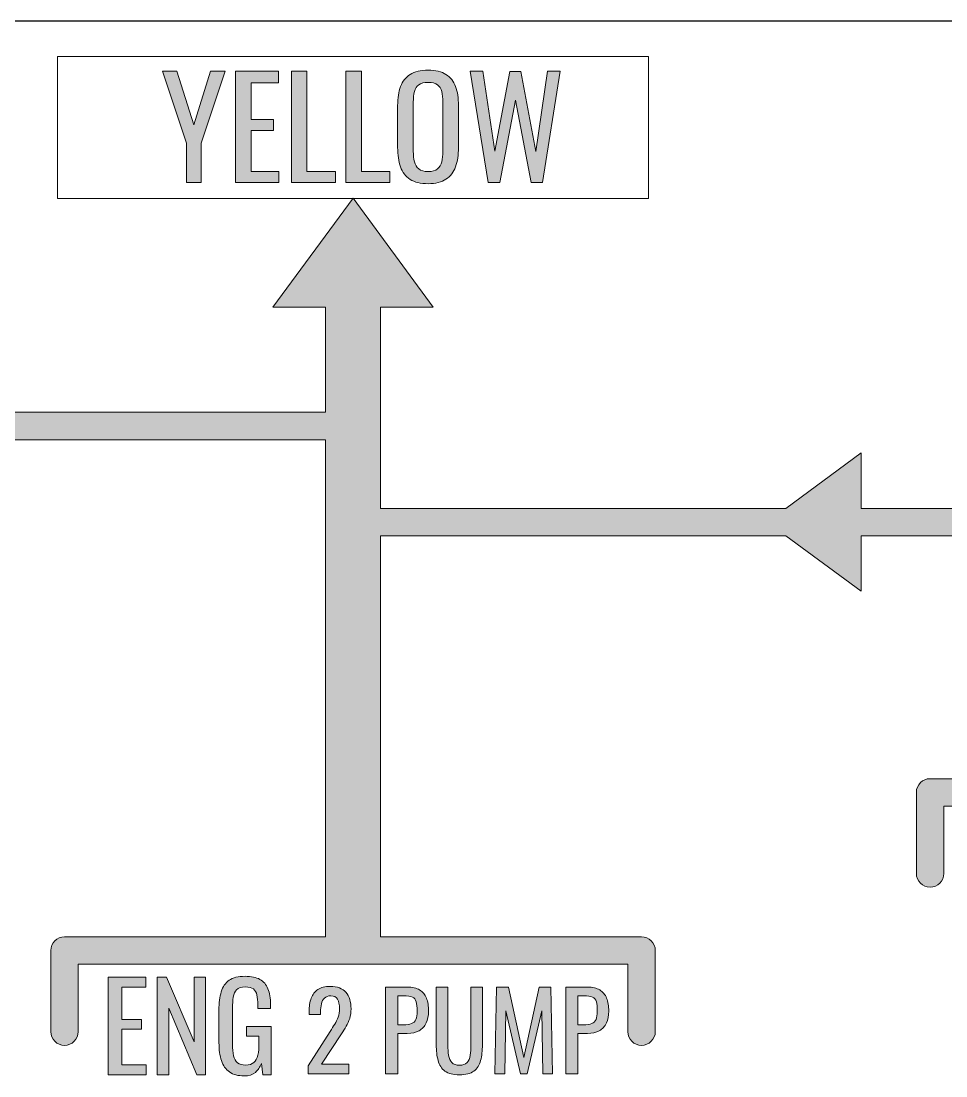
# Model space of a CAD drawing. Header units: inches. Extents: x 0 to 612, y 276 to 516.
# Drawn here: x 471.7 to 539, y 439.7 to 516.5 of the extents above; entities that cross this region are included whole.
import ezdxf

# ---------------------------------------------------------------- set-up
doc = ezdxf.new("R2010")
doc.units = ezdxf.units.IN
doc.header["$MEASUREMENT"] = 0
for name, color, linetype in [('HYD_Fuel_Holes v5_0', 7, 'Continuous'), ('LINES', 7, 'Continuous'), ('TEXT', 7, 'Continuous')]:
    doc.layers.add(name, color=color, linetype=linetype)

# ---------------------------------------------------------------- blocks, each defined once
blk = doc.blocks.new('block 7')
at = {"layer": 'HYD_Fuel_Holes v5_0', "color": 7, "lineweight": 25}
blk.add_lwpolyline([(611.882, 516.471), (0.118, 516.471)], dxfattribs=at)
blk = doc.blocks.new('block 127')
at = {"layer": 'LINES'}
h = blk.add_hatch(color=7, dxfattribs=at)
h.dxf.hatch_style = 2
edge = h.paths.add_edge_path()
edge.add_spline(control_points=[(580.84, 460.33), (580.84, 460.33), (580.84, 454.43), (580.84, 454.43), (580.84, 453.88), (580.39, 453.43), (579.84, 453.43), (579.29, 453.43), (578.84, 453.88), (578.84, 454.43), (578.84, 454.43), (578.84, 459.33), (578.84, 459.33), (578.84, 459.33), (538.84, 459.33), (538.84, 459.33), (538.84, 459.33), (538.84, 454.43), (538.84, 454.43), (538.84, 453.88), (538.39, 453.43), (537.84, 453.43), (537.29, 453.43), (536.84, 453.88), (536.84, 454.43), (536.84, 454.43), (536.84, 460.33), (536.84, 460.33), (536.84, 460.89), (537.29, 461.33), (537.84, 461.33), (537.84, 461.33), (557.84, 461.33), (557.84, 461.33), (557.84, 461.33), (557.84, 479), (557.84, 479), (557.84, 479), (532.83, 479), (532.83, 479), (532.83, 479), (532.83, 474.97), (532.83, 474.97), (532.83, 474.97), (527.35, 479), (527.35, 479), (527.35, 479), (497.84, 479), (497.84, 479), (497.84, 479), (497.84, 449.82), (497.84, 449.82), (497.84, 449.82), (516.84, 449.82), (516.84, 449.82), (517.39, 449.82), (517.84, 449.38), (517.84, 448.82), (517.84, 448.82), (517.84, 442.92), (517.84, 442.92), (517.84, 442.37), (517.39, 441.92), (516.84, 441.92), (516.29, 441.92), (515.84, 442.37), (515.84, 442.92), (515.84, 442.92), (515.84, 447.82), (515.84, 447.82), (515.84, 447.82), (475.84, 447.82), (475.84, 447.82), (475.84, 447.82), (475.84, 442.92), (475.84, 442.92), (475.84, 442.37), (475.39, 441.92), (474.84, 441.92), (474.29, 441.92), (473.84, 442.37), (473.84, 442.92), (473.84, 442.92), (473.84, 448.82), (473.84, 448.82), (473.84, 449.38), (474.29, 449.82), (474.84, 449.82), (474.84, 449.82), (493.84, 449.82), (493.84, 449.82), (493.84, 449.82), (493.84, 486), (493.84, 486), (493.84, 486), (453.92, 486), (453.92, 486), (453.92, 486), (448.44, 481.96), (448.44, 481.96), (448.44, 481.96), (448.44, 486), (448.44, 486), (448.44, 486), (421.65, 486), (421.65, 486), (421.65, 486), (421.65, 481), (421.65, 481), (421.65, 480.45), (421.2, 480), (420.65, 480), (420.65, 480), (412.33, 480), (412.33, 480), (411.78, 480), (411.33, 480.45), (411.33, 481), (411.33, 481.55), (411.78, 482), (412.33, 482), (412.33, 482), (419.65, 482), (419.65, 482), (419.65, 482), (419.65, 492), (419.65, 492), (419.65, 492), (412.33, 492), (412.33, 492), (411.78, 492), (411.33, 492.45), (411.33, 493), (411.33, 493.55), (411.78, 494), (412.33, 494), (412.33, 494), (420.65, 494), (420.65, 494), (421.2, 494), (421.65, 493.55), (421.65, 493), (421.65, 493), (421.65, 488), (421.65, 488), (421.65, 488), (448.44, 488), (448.44, 488), (448.44, 488), (448.44, 492.04), (448.44, 492.04), (448.44, 492.04), (453.92, 488), (453.92, 488), (453.92, 488), (493.84, 488), (493.84, 488), (493.84, 488), (493.84, 495.65), (493.84, 495.65), (493.84, 495.65), (490, 495.65), (490, 495.65), (490, 495.65), (495.84, 503.59), (495.84, 503.59), (495.84, 503.59), (501.68, 495.65), (501.68, 495.65), (501.68, 495.65), (497.84, 495.65), (497.84, 495.65), (497.84, 495.65), (497.84, 481), (497.84, 481), (497.84, 481), (527.35, 481), (527.35, 481), (527.35, 481), (532.83, 485.04), (532.83, 485.04), (532.83, 485.04), (532.83, 481), (532.83, 481), (532.83, 481), (558.84, 481), (558.84, 481), (559.39, 481), (559.84, 480.56), (559.84, 480), (559.84, 480), (559.84, 461.33), (559.84, 461.33), (559.84, 461.33), (579.84, 461.33), (579.84, 461.33), (580.39, 461.33), (580.84, 460.89), (580.84, 460.33)], knot_values=[0, 0, 0, 0, 1, 1, 1, 2, 2, 2, 3, 3, 3, 4, 4, 4, 5, 5, 5, 6, 6, 6, 7, 7, 7, 8, 8, 8, 9, 9, 9, 10, 10, 10, 11, 11, 11, 12, 12, 12, 13, 13, 13, 14, 14, 14, 15, 15, 15, 16, 16, 16, 17, 17, 17, 18, 18, 18, 19, 19, 19, 20, 20, 20, 21, 21, 21, 22, 22, 22, 23, 23, 23, 24, 24, 24, 25, 25, 25, 26, 26, 26, 27, 27, 27, 28, 28, 28, 29, 29, 29, 30, 30, 30, 31, 31, 31, 32, 32, 32, 33, 33, 33, 34, 34, 34, 35, 35, 35, 36, 36, 36, 37, 37, 37, 38, 38, 38, 39, 39, 39, 40, 40, 40, 41, 41, 41, 42, 42, 42, 43, 43, 43, 44, 44, 44, 45, 45, 45, 46, 46, 46, 47, 47, 47, 48, 48, 48, 49, 49, 49, 50, 50, 50, 51, 51, 51, 52, 52, 52, 53, 53, 53, 54, 54, 54, 55, 55, 55, 56, 56, 56, 57, 57, 57, 58, 58, 58, 59, 59, 59, 60, 60, 60, 61, 61, 61, 62, 62, 62, 63, 63, 63, 64, 64, 64, 65, 65, 65, 66, 66, 66, 66], degree=3, periodic=0)
at = {"layer": 'LINES', "lineweight": 0}
blk.add_open_spline([(580.84, 460.33), (580.84, 460.33), (580.84, 454.43), (580.84, 454.43), (580.84, 453.88), (580.39, 453.43), (579.84, 453.43), (579.29, 453.43), (578.84, 453.88), (578.84, 454.43), (578.84, 454.43), (578.84, 459.33), (578.84, 459.33), (578.84, 459.33), (538.84, 459.33), (538.84, 459.33), (538.84, 459.33), (538.84, 454.43), (538.84, 454.43), (538.84, 453.88), (538.39, 453.43), (537.84, 453.43), (537.29, 453.43), (536.84, 453.88), (536.84, 454.43), (536.84, 454.43), (536.84, 460.33), (536.84, 460.33), (536.84, 460.89), (537.29, 461.33), (537.84, 461.33), (537.84, 461.33), (557.84, 461.33), (557.84, 461.33), (557.84, 461.33), (557.84, 479), (557.84, 479), (557.84, 479), (532.83, 479), (532.83, 479), (532.83, 479), (532.83, 474.97), (532.83, 474.97), (532.83, 474.97), (527.35, 479), (527.35, 479), (527.35, 479), (497.84, 479), (497.84, 479), (497.84, 479), (497.84, 449.82), (497.84, 449.82), (497.84, 449.82), (516.84, 449.82), (516.84, 449.82), (517.39, 449.82), (517.84, 449.38), (517.84, 448.82), (517.84, 448.82), (517.84, 442.92), (517.84, 442.92), (517.84, 442.37), (517.39, 441.92), (516.84, 441.92), (516.29, 441.92), (515.84, 442.37), (515.84, 442.92), (515.84, 442.92), (515.84, 447.82), (515.84, 447.82), (515.84, 447.82), (475.84, 447.82), (475.84, 447.82), (475.84, 447.82), (475.84, 442.92), (475.84, 442.92), (475.84, 442.37), (475.39, 441.92), (474.84, 441.92), (474.29, 441.92), (473.84, 442.37), (473.84, 442.92), (473.84, 442.92), (473.84, 448.82), (473.84, 448.82), (473.84, 449.38), (474.29, 449.82), (474.84, 449.82), (474.84, 449.82), (493.84, 449.82), (493.84, 449.82), (493.84, 449.82), (493.84, 486), (493.84, 486), (493.84, 486), (453.92, 486), (453.92, 486), (453.92, 486), (448.44, 481.96), (448.44, 481.96), (448.44, 481.96), (448.44, 486), (448.44, 486), (448.44, 486), (421.65, 486), (421.65, 486), (421.65, 486), (421.65, 481), (421.65, 481), (421.65, 480.45), (421.2, 480), (420.65, 480), (420.65, 480), (412.33, 480), (412.33, 480), (411.78, 480), (411.33, 480.45), (411.33, 481), (411.33, 481.55), (411.78, 482), (412.33, 482), (412.33, 482), (419.65, 482), (419.65, 482), (419.65, 482), (419.65, 492), (419.65, 492), (419.65, 492), (412.33, 492), (412.33, 492), (411.78, 492), (411.33, 492.45), (411.33, 493), (411.33, 493.55), (411.78, 494), (412.33, 494), (412.33, 494), (420.65, 494), (420.65, 494), (421.2, 494), (421.65, 493.55), (421.65, 493), (421.65, 493), (421.65, 488), (421.65, 488), (421.65, 488), (448.44, 488), (448.44, 488), (448.44, 488), (448.44, 492.04), (448.44, 492.04), (448.44, 492.04), (453.92, 488), (453.92, 488), (453.92, 488), (493.84, 488), (493.84, 488), (493.84, 488), (493.84, 495.65), (493.84, 495.65), (493.84, 495.65), (490, 495.65), (490, 495.65), (490, 495.65), (495.84, 503.59), (495.84, 503.59), (495.84, 503.59), (501.68, 495.65), (501.68, 495.65), (501.68, 495.65), (497.84, 495.65), (497.84, 495.65), (497.84, 495.65), (497.84, 481), (497.84, 481), (497.84, 481), (527.35, 481), (527.35, 481), (527.35, 481), (532.83, 485.04), (532.83, 485.04), (532.83, 485.04), (532.83, 481), (532.83, 481), (532.83, 481), (558.84, 481), (558.84, 481), (559.39, 481), (559.84, 480.56), (559.84, 480), (559.84, 480), (559.84, 461.33), (559.84, 461.33), (559.84, 461.33), (579.84, 461.33), (579.84, 461.33), (580.39, 461.33), (580.84, 460.89), (580.84, 460.33)], degree=3, knots=[0, 0, 0, 0, 1, 1, 1, 2, 2, 2, 3, 3, 3, 4, 4, 4, 5, 5, 5, 6, 6, 6, 7, 7, 7, 8, 8, 8, 9, 9, 9, 10, 10, 10, 11, 11, 11, 12, 12, 12, 13, 13, 13, 14, 14, 14, 15, 15, 15, 16, 16, 16, 17, 17, 17, 18, 18, 18, 19, 19, 19, 20, 20, 20, 21, 21, 21, 22, 22, 22, 23, 23, 23, 24, 24, 24, 25, 25, 25, 26, 26, 26, 27, 27, 27, 28, 28, 28, 29, 29, 29, 30, 30, 30, 31, 31, 31, 32, 32, 32, 33, 33, 33, 34, 34, 34, 35, 35, 35, 36, 36, 36, 37, 37, 37, 38, 38, 38, 39, 39, 39, 40, 40, 40, 41, 41, 41, 42, 42, 42, 43, 43, 43, 44, 44, 44, 45, 45, 45, 46, 46, 46, 47, 47, 47, 48, 48, 48, 49, 49, 49, 50, 50, 50, 51, 51, 51, 52, 52, 52, 53, 53, 53, 54, 54, 54, 55, 55, 55, 56, 56, 56, 57, 57, 57, 58, 58, 58, 59, 59, 59, 60, 60, 60, 61, 61, 61, 62, 62, 62, 63, 63, 63, 64, 64, 64, 65, 65, 65, 66, 66, 66, 66], dxfattribs=at)
blk = doc.blocks.new('block 144')
at = {"layer": 'TEXT'}
h = blk.add_hatch(color=7, dxfattribs=at)
h.dxf.hatch_style = 2
edge = h.paths.add_edge_path()
edge.add_spline(control_points=[(482.655, 439.524), (482.198, 439.524), (481.834, 439.621), (481.561, 439.817), (481.288, 440.011), (481.09, 440.295), (480.967, 440.667), (480.844, 441.039), (480.782, 441.486), (480.782, 442.008), (480.782, 442.008), (480.782, 444.447), (480.782, 444.447), (480.782, 444.981), (480.838, 445.435), (480.949, 445.81), (481.06, 446.185), (481.258, 446.472), (481.543, 446.67), (481.828, 446.868), (482.225, 446.967), (482.735, 446.967), (483.191, 446.967), (483.559, 446.89), (483.838, 446.738), (484.117, 446.585), (484.32, 446.35), (484.446, 446.035), (484.572, 445.72), (484.635, 445.323), (484.635, 444.843), (484.635, 444.843), (484.635, 444.573), (484.635, 444.573), (484.635, 444.573), (483.68, 444.573), (483.68, 444.573), (483.68, 444.573), (483.68, 444.798), (483.68, 444.798), (483.68, 445.116), (483.659, 445.375), (483.617, 445.576), (483.575, 445.778), (483.49, 445.927), (483.361, 446.027), (483.232, 446.126), (483.029, 446.175), (482.753, 446.175), (482.453, 446.175), (482.236, 446.106), (482.101, 445.968), (481.966, 445.83), (481.882, 445.642), (481.849, 445.405), (481.816, 445.168), (481.8, 444.9), (481.8, 444.6), (481.8, 444.6), (481.8, 441.9), (481.8, 441.9), (481.8, 441.552), (481.825, 441.261), (481.876, 441.027), (481.927, 440.793), (482.024, 440.619), (482.168, 440.505), (482.312, 440.391), (482.516, 440.334), (482.781, 440.334), (483.044, 440.334), (483.248, 440.397), (483.392, 440.523), (483.536, 440.649), (483.635, 440.835), (483.689, 441.081), (483.743, 441.327), (483.77, 441.633), (483.77, 441.999), (483.77, 441.999), (483.77, 442.503), (483.77, 442.503), (483.77, 442.503), (482.843, 442.503), (482.843, 442.503), (482.843, 442.503), (482.843, 443.223), (482.843, 443.223), (482.843, 443.223), (484.688, 443.223), (484.688, 443.223), (484.688, 443.223), (484.688, 439.614), (484.688, 439.614), (484.688, 439.614), (484.05, 439.614), (484.05, 439.614), (484.05, 439.614), (483.95, 440.451), (483.95, 440.451), (483.854, 440.181), (483.704, 439.959), (483.5, 439.785), (483.296, 439.611), (483.014, 439.524), (482.655, 439.524)], knot_values=[0, 0, 0, 0, 1, 1, 1, 2, 2, 2, 3, 3, 3, 4, 4, 4, 5, 5, 5, 6, 6, 6, 7, 7, 7, 8, 8, 8, 9, 9, 9, 10, 10, 10, 11, 11, 11, 12, 12, 12, 13, 13, 13, 14, 14, 14, 15, 15, 15, 16, 16, 16, 17, 17, 17, 18, 18, 18, 19, 19, 19, 20, 20, 20, 21, 21, 21, 22, 22, 22, 23, 23, 23, 24, 24, 24, 25, 25, 25, 26, 26, 26, 27, 27, 27, 28, 28, 28, 29, 29, 29, 30, 30, 30, 31, 31, 31, 32, 32, 32, 33, 33, 33, 34, 34, 34, 35, 35, 35, 35], degree=3, periodic=0)
h = blk.add_hatch(color=7, dxfattribs=at)
h.dxf.hatch_style = 2
h.paths.add_polyline_path([(472.502, 439.614), (472.502, 446.904), (475.328, 446.904), (475.328, 446.148), (473.519, 446.148), (473.519, 443.736), (474.986, 443.736), (474.986, 443.016), (473.519, 443.016), (473.519, 440.343), (475.346, 440.343), (475.346, 439.614)])
h = blk.add_hatch(color=7, dxfattribs=at)
h.dxf.hatch_style = 2
h.paths.add_polyline_path([(476.165, 439.614), (476.165, 446.904), (476.858, 446.904), (478.928, 442.062), (478.928, 446.904), (479.774, 446.904), (479.774, 439.614), (479.126, 439.614), (477.03, 444.591), (477.03, 439.614)])
h = blk.add_hatch(color=7, dxfattribs=at)
h.dxf.hatch_style = 2
edge = h.paths.add_edge_path()
edge.add_spline(control_points=[(487.447, 439.678), (487.447, 439.678), (487.447, 440.286), (487.447, 440.286), (487.447, 440.286), (489.095, 442.854), (489.095, 442.854), (489.217, 443.046), (489.331, 443.224), (489.435, 443.39), (489.539, 443.555), (489.624, 443.729), (489.691, 443.914), (489.757, 444.098), (489.791, 444.31), (489.791, 444.55), (489.791, 444.848), (489.743, 445.083), (489.647, 445.254), (489.551, 445.424), (489.383, 445.51), (489.143, 445.51), (488.94, 445.51), (488.783, 445.454), (488.67, 445.342), (488.559, 445.229), (488.482, 445.083), (488.439, 444.902), (488.396, 444.72), (488.374, 444.526), (488.374, 444.318), (488.374, 444.318), (488.374, 444.102), (488.374, 444.102), (488.374, 444.102), (487.519, 444.102), (487.519, 444.102), (487.519, 444.102), (487.519, 444.326), (487.519, 444.326), (487.519, 444.715), (487.571, 445.05), (487.675, 445.33), (487.779, 445.61), (487.947, 445.827), (488.179, 445.982), (488.411, 446.136), (488.719, 446.214), (489.103, 446.214), (489.625, 446.214), (490.015, 446.066), (490.271, 445.77), (490.527, 445.474), (490.655, 445.064), (490.655, 444.542), (490.655, 444.264), (490.622, 444.022), (490.555, 443.814), (490.488, 443.606), (490.402, 443.411), (490.294, 443.229), (490.188, 443.048), (490.071, 442.862), (489.943, 442.67), (489.943, 442.67), (488.455, 440.398), (488.455, 440.398), (488.455, 440.398), (490.502, 440.398), (490.502, 440.398), (490.502, 440.398), (490.502, 439.678), (490.502, 439.678), (490.502, 439.678), (487.447, 439.678), (487.447, 439.678)], knot_values=[0, 0, 0, 0, 1, 1, 1, 2, 2, 2, 3, 3, 3, 4, 4, 4, 5, 5, 5, 6, 6, 6, 7, 7, 7, 8, 8, 8, 9, 9, 9, 10, 10, 10, 11, 11, 11, 12, 12, 12, 13, 13, 13, 14, 14, 14, 15, 15, 15, 16, 16, 16, 17, 17, 17, 18, 18, 18, 19, 19, 19, 20, 20, 20, 21, 21, 21, 22, 22, 22, 23, 23, 23, 24, 24, 24, 25, 25, 25, 25], degree=3, periodic=0)
h = blk.add_hatch(color=7, dxfattribs=at)
h.dxf.hatch_style = 2
edge = h.paths.add_edge_path()
edge.add_spline(control_points=[(493.238, 439.678), (493.238, 439.678), (493.238, 446.158), (493.238, 446.158), (493.238, 446.158), (494.847, 446.158), (494.847, 446.158), (495.236, 446.158), (495.547, 446.087), (495.778, 445.946), (496.011, 445.804), (496.18, 445.601), (496.286, 445.333), (496.394, 445.067), (496.446, 444.744), (496.446, 444.366), (496.446, 444.024), (496.387, 443.729), (496.267, 443.478), (496.146, 443.227), (495.97, 443.034), (495.734, 442.898), (495.5, 442.762), (495.207, 442.694), (494.854, 442.694), (494.854, 442.694), (494.143, 442.694), (494.143, 442.694), (494.143, 442.694), (494.143, 439.678), (494.143, 439.678), (494.143, 439.678), (493.238, 439.678), (493.238, 439.678)], knot_values=[0, 0, 0, 0, 1, 1, 1, 2, 2, 2, 3, 3, 3, 4, 4, 4, 5, 5, 5, 6, 6, 6, 7, 7, 7, 8, 8, 8, 9, 9, 9, 10, 10, 10, 11, 11, 11, 11], degree=3, periodic=0)
edge = h.paths.add_edge_path()
edge.add_spline(control_points=[(494.143, 443.342), (494.143, 443.342), (494.559, 443.342), (494.559, 443.342), (494.82, 443.342), (495.025, 443.371), (495.175, 443.43), (495.324, 443.488), (495.431, 443.591), (495.494, 443.738), (495.559, 443.884), (495.591, 444.091), (495.591, 444.358), (495.591, 444.667), (495.567, 444.904), (495.522, 445.07), (495.478, 445.235), (495.383, 445.35), (495.238, 445.414), (495.095, 445.478), (494.871, 445.51), (494.566, 445.51), (494.566, 445.51), (494.143, 445.51), (494.143, 445.51), (494.143, 445.51), (494.143, 443.342), (494.143, 443.342)], knot_values=[0, 0, 0, 0, 1, 1, 1, 2, 2, 2, 3, 3, 3, 4, 4, 4, 5, 5, 5, 6, 6, 6, 7, 7, 7, 8, 8, 8, 9, 9, 9, 9], degree=3, periodic=0)
h = blk.add_hatch(color=7, dxfattribs=at)
h.dxf.hatch_style = 2
edge = h.paths.add_edge_path()
edge.add_spline(control_points=[(498.75, 439.606), (498.281, 439.606), (497.921, 439.699), (497.671, 439.886), (497.42, 440.072), (497.249, 440.335), (497.158, 440.674), (497.067, 441.012), (497.022, 441.408), (497.022, 441.862), (497.022, 441.862), (497.022, 446.158), (497.022, 446.158), (497.022, 446.158), (497.887, 446.158), (497.887, 446.158), (497.887, 446.158), (497.887, 441.822), (497.887, 441.822), (497.887, 441.544), (497.905, 441.291), (497.942, 441.062), (497.979, 440.833), (498.062, 440.651), (498.187, 440.518), (498.312, 440.384), (498.5, 440.318), (498.75, 440.318), (499.007, 440.318), (499.195, 440.384), (499.318, 440.518), (499.441, 440.651), (499.521, 440.833), (499.559, 441.062), (499.596, 441.291), (499.614, 441.544), (499.614, 441.822), (499.614, 441.822), (499.614, 446.158), (499.614, 446.158), (499.614, 446.158), (500.471, 446.158), (500.471, 446.158), (500.471, 446.158), (500.471, 441.862), (500.471, 441.862), (500.471, 441.408), (500.425, 441.012), (500.334, 440.674), (500.244, 440.335), (500.074, 440.072), (499.826, 439.886), (499.578, 439.699), (499.22, 439.606), (498.75, 439.606)], knot_values=[0, 0, 0, 0, 1, 1, 1, 2, 2, 2, 3, 3, 3, 4, 4, 4, 5, 5, 5, 6, 6, 6, 7, 7, 7, 8, 8, 8, 9, 9, 9, 10, 10, 10, 11, 11, 11, 12, 12, 12, 13, 13, 13, 14, 14, 14, 15, 15, 15, 16, 16, 16, 17, 17, 17, 18, 18, 18, 18], degree=3, periodic=0)
h = blk.add_hatch(color=7, dxfattribs=at)
h.dxf.hatch_style = 2
h.paths.add_polyline_path([(501.406, 439.678), (501.526, 446.158), (502.415, 446.158), (503.559, 440.902), (504.711, 446.158), (505.591, 446.158), (505.711, 439.678), (504.982, 439.678), (504.911, 444.382), (503.814, 439.678), (503.303, 439.678), (502.215, 444.382), (502.143, 439.678)])
h = blk.add_hatch(color=7, dxfattribs=at)
h.dxf.hatch_style = 2
edge = h.paths.add_edge_path()
edge.add_spline(control_points=[(506.702, 439.678), (506.702, 439.678), (506.702, 446.158), (506.702, 446.158), (506.702, 446.158), (508.311, 446.158), (508.311, 446.158), (508.7, 446.158), (509.011, 446.087), (509.242, 445.946), (509.475, 445.804), (509.644, 445.601), (509.75, 445.333), (509.857, 445.067), (509.91, 444.744), (509.91, 444.366), (509.91, 444.024), (509.851, 443.729), (509.73, 443.478), (509.61, 443.227), (509.434, 443.034), (509.198, 442.898), (508.964, 442.762), (508.671, 442.694), (508.318, 442.694), (508.318, 442.694), (507.606, 442.694), (507.606, 442.694), (507.606, 442.694), (507.606, 439.678), (507.606, 439.678), (507.606, 439.678), (506.702, 439.678), (506.702, 439.678)], knot_values=[0, 0, 0, 0, 1, 1, 1, 2, 2, 2, 3, 3, 3, 4, 4, 4, 5, 5, 5, 6, 6, 6, 7, 7, 7, 8, 8, 8, 9, 9, 9, 10, 10, 10, 11, 11, 11, 11], degree=3, periodic=0)
edge = h.paths.add_edge_path()
edge.add_spline(control_points=[(507.606, 443.342), (507.606, 443.342), (508.022, 443.342), (508.022, 443.342), (508.284, 443.342), (508.489, 443.371), (508.639, 443.43), (508.788, 443.488), (508.895, 443.591), (508.958, 443.738), (509.022, 443.884), (509.055, 444.091), (509.055, 444.358), (509.055, 444.667), (509.031, 444.904), (508.986, 445.07), (508.941, 445.235), (508.847, 445.35), (508.702, 445.414), (508.559, 445.478), (508.335, 445.51), (508.03, 445.51), (508.03, 445.51), (507.606, 445.51), (507.606, 445.51), (507.606, 445.51), (507.606, 443.342), (507.606, 443.342)], knot_values=[0, 0, 0, 0, 1, 1, 1, 2, 2, 2, 3, 3, 3, 4, 4, 4, 5, 5, 5, 6, 6, 6, 7, 7, 7, 8, 8, 8, 9, 9, 9, 9], degree=3, periodic=0)
at = {"layer": 'TEXT', "lineweight": 0}
for points in [[(472.502, 439.614), (472.502, 446.904), (475.328, 446.904), (475.328, 446.148), (473.519, 446.148), (473.519, 443.736), (474.986, 443.736), (474.986, 443.016), (473.519, 443.016), (473.519, 440.343), (475.346, 440.343), (475.346, 439.614), (472.502, 439.614)], [(476.165, 439.614), (476.165, 446.904), (476.858, 446.904), (478.928, 442.062), (478.928, 446.904), (479.774, 446.904), (479.774, 439.614), (479.126, 439.614), (477.03, 444.591), (477.03, 439.614), (476.165, 439.614)], [(501.406, 439.678), (501.526, 446.158), (502.415, 446.158), (503.559, 440.902), (504.711, 446.158), (505.591, 446.158), (505.711, 439.678), (504.982, 439.678), (504.911, 444.382), (503.814, 439.678), (503.303, 439.678), (502.215, 444.382), (502.143, 439.678), (501.406, 439.678)]]:
    blk.add_lwpolyline(points, dxfattribs=at)
for points, knots in [([(482.655, 439.524), (482.198, 439.524), (481.834, 439.621), (481.561, 439.817), (481.288, 440.011), (481.09, 440.295), (480.967, 440.667), (480.844, 441.039), (480.782, 441.486), (480.782, 442.008), (480.782, 442.008), (480.782, 444.447), (480.782, 444.447), (480.782, 444.981), (480.838, 445.435), (480.949, 445.81), (481.06, 446.185), (481.258, 446.472), (481.543, 446.67), (481.828, 446.868), (482.225, 446.967), (482.735, 446.967), (483.191, 446.967), (483.559, 446.89), (483.838, 446.738), (484.117, 446.585), (484.32, 446.35), (484.446, 446.035), (484.572, 445.72), (484.635, 445.323), (484.635, 444.843), (484.635, 444.843), (484.635, 444.573), (484.635, 444.573), (484.635, 444.573), (483.68, 444.573), (483.68, 444.573), (483.68, 444.573), (483.68, 444.798), (483.68, 444.798), (483.68, 445.116), (483.659, 445.375), (483.617, 445.576), (483.575, 445.778), (483.49, 445.927), (483.361, 446.027), (483.232, 446.126), (483.029, 446.175), (482.753, 446.175), (482.453, 446.175), (482.236, 446.106), (482.101, 445.968), (481.966, 445.83), (481.882, 445.642), (481.849, 445.405), (481.816, 445.168), (481.8, 444.9), (481.8, 444.6), (481.8, 444.6), (481.8, 441.9), (481.8, 441.9), (481.8, 441.552), (481.825, 441.261), (481.876, 441.027), (481.927, 440.793), (482.024, 440.619), (482.168, 440.505), (482.312, 440.391), (482.516, 440.334), (482.781, 440.334), (483.044, 440.334), (483.248, 440.397), (483.392, 440.523), (483.536, 440.649), (483.635, 440.835), (483.689, 441.081), (483.743, 441.327), (483.77, 441.633), (483.77, 441.999), (483.77, 441.999), (483.77, 442.503), (483.77, 442.503), (483.77, 442.503), (482.843, 442.503), (482.843, 442.503), (482.843, 442.503), (482.843, 443.223), (482.843, 443.223), (482.843, 443.223), (484.688, 443.223), (484.688, 443.223), (484.688, 443.223), (484.688, 439.614), (484.688, 439.614), (484.688, 439.614), (484.05, 439.614), (484.05, 439.614), (484.05, 439.614), (483.95, 440.451), (483.95, 440.451), (483.854, 440.181), (483.704, 439.959), (483.5, 439.785), (483.296, 439.611), (483.014, 439.524), (482.655, 439.524)], [0, 0, 0, 0, 1, 1, 1, 2, 2, 2, 3, 3, 3, 4, 4, 4, 5, 5, 5, 6, 6, 6, 7, 7, 7, 8, 8, 8, 9, 9, 9, 10, 10, 10, 11, 11, 11, 12, 12, 12, 13, 13, 13, 14, 14, 14, 15, 15, 15, 16, 16, 16, 17, 17, 17, 18, 18, 18, 19, 19, 19, 20, 20, 20, 21, 21, 21, 22, 22, 22, 23, 23, 23, 24, 24, 24, 25, 25, 25, 26, 26, 26, 27, 27, 27, 28, 28, 28, 29, 29, 29, 30, 30, 30, 31, 31, 31, 32, 32, 32, 33, 33, 33, 34, 34, 34, 35, 35, 35, 35]), ([(487.443, 439.678), (487.443, 439.678), (487.443, 440.286), (487.443, 440.286), (487.443, 440.286), (489.092, 442.854), (489.092, 442.854), (489.214, 443.046), (489.327, 443.224), (489.432, 443.39), (489.535, 443.555), (489.621, 443.729), (489.687, 443.914), (489.754, 444.098), (489.787, 444.31), (489.787, 444.55), (489.787, 444.848), (489.739, 445.083), (489.644, 445.254), (489.548, 445.424), (489.38, 445.51), (489.14, 445.51), (488.937, 445.51), (488.779, 445.454), (488.667, 445.342), (488.556, 445.229), (488.479, 445.083), (488.436, 444.902), (488.393, 444.72), (488.371, 444.526), (488.371, 444.318), (488.371, 444.318), (488.371, 444.102), (488.371, 444.102), (488.371, 444.102), (487.516, 444.102), (487.516, 444.102), (487.516, 444.102), (487.516, 444.326), (487.516, 444.326), (487.516, 444.715), (487.567, 445.05), (487.672, 445.33), (487.775, 445.61), (487.943, 445.827), (488.176, 445.982), (488.407, 446.136), (488.716, 446.214), (489.1, 446.214), (489.622, 446.214), (490.012, 446.066), (490.268, 445.77), (490.523, 445.474), (490.651, 445.064), (490.651, 444.542), (490.651, 444.264), (490.618, 444.022), (490.552, 443.814), (490.484, 443.606), (490.398, 443.411), (490.291, 443.229), (490.185, 443.048), (490.067, 442.862), (489.939, 442.67), (489.939, 442.67), (488.451, 440.398), (488.451, 440.398), (488.451, 440.398), (490.499, 440.398), (490.499, 440.398), (490.499, 440.398), (490.499, 439.678), (490.499, 439.678), (490.499, 439.678), (487.443, 439.678), (487.443, 439.678)], [0, 0, 0, 0, 1, 1, 1, 2, 2, 2, 3, 3, 3, 4, 4, 4, 5, 5, 5, 6, 6, 6, 7, 7, 7, 8, 8, 8, 9, 9, 9, 10, 10, 10, 11, 11, 11, 12, 12, 12, 13, 13, 13, 14, 14, 14, 15, 15, 15, 16, 16, 16, 17, 17, 17, 18, 18, 18, 19, 19, 19, 20, 20, 20, 21, 21, 21, 22, 22, 22, 23, 23, 23, 24, 24, 24, 25, 25, 25, 25]), ([(493.238, 439.678), (493.238, 439.678), (493.238, 446.158), (493.238, 446.158), (493.238, 446.158), (494.847, 446.158), (494.847, 446.158), (495.236, 446.158), (495.547, 446.087), (495.778, 445.946), (496.011, 445.804), (496.18, 445.601), (496.286, 445.333), (496.394, 445.067), (496.446, 444.744), (496.446, 444.366), (496.446, 444.024), (496.387, 443.729), (496.267, 443.478), (496.146, 443.227), (495.97, 443.034), (495.734, 442.898), (495.5, 442.762), (495.207, 442.694), (494.854, 442.694), (494.854, 442.694), (494.143, 442.694), (494.143, 442.694), (494.143, 442.694), (494.143, 439.678), (494.143, 439.678), (494.143, 439.678), (493.238, 439.678), (493.238, 439.678)], [0, 0, 0, 0, 1, 1, 1, 2, 2, 2, 3, 3, 3, 4, 4, 4, 5, 5, 5, 6, 6, 6, 7, 7, 7, 8, 8, 8, 9, 9, 9, 10, 10, 10, 11, 11, 11, 11]), ([(498.75, 439.606), (498.281, 439.606), (497.921, 439.699), (497.671, 439.886), (497.42, 440.072), (497.249, 440.335), (497.158, 440.674), (497.067, 441.012), (497.022, 441.408), (497.022, 441.862), (497.022, 441.862), (497.022, 446.158), (497.022, 446.158), (497.022, 446.158), (497.887, 446.158), (497.887, 446.158), (497.887, 446.158), (497.887, 441.822), (497.887, 441.822), (497.887, 441.544), (497.905, 441.291), (497.942, 441.062), (497.979, 440.833), (498.062, 440.651), (498.187, 440.518), (498.312, 440.384), (498.5, 440.318), (498.75, 440.318), (499.007, 440.318), (499.195, 440.384), (499.318, 440.518), (499.441, 440.651), (499.521, 440.833), (499.559, 441.062), (499.596, 441.291), (499.614, 441.544), (499.614, 441.822), (499.614, 441.822), (499.614, 446.158), (499.614, 446.158), (499.614, 446.158), (500.471, 446.158), (500.471, 446.158), (500.471, 446.158), (500.471, 441.862), (500.471, 441.862), (500.471, 441.408), (500.425, 441.012), (500.334, 440.674), (500.244, 440.335), (500.074, 440.072), (499.826, 439.886), (499.578, 439.699), (499.22, 439.606), (498.75, 439.606)], [0, 0, 0, 0, 1, 1, 1, 2, 2, 2, 3, 3, 3, 4, 4, 4, 5, 5, 5, 6, 6, 6, 7, 7, 7, 8, 8, 8, 9, 9, 9, 10, 10, 10, 11, 11, 11, 12, 12, 12, 13, 13, 13, 14, 14, 14, 15, 15, 15, 16, 16, 16, 17, 17, 17, 18, 18, 18, 18]), ([(506.702, 439.678), (506.702, 439.678), (506.702, 446.158), (506.702, 446.158), (506.702, 446.158), (508.311, 446.158), (508.311, 446.158), (508.7, 446.158), (509.011, 446.087), (509.242, 445.946), (509.475, 445.804), (509.644, 445.601), (509.75, 445.333), (509.857, 445.067), (509.91, 444.744), (509.91, 444.366), (509.91, 444.024), (509.851, 443.729), (509.73, 443.478), (509.61, 443.227), (509.434, 443.034), (509.198, 442.898), (508.964, 442.762), (508.671, 442.694), (508.318, 442.694), (508.318, 442.694), (507.606, 442.694), (507.606, 442.694), (507.606, 442.694), (507.606, 439.678), (507.606, 439.678), (507.606, 439.678), (506.702, 439.678), (506.702, 439.678)], [0, 0, 0, 0, 1, 1, 1, 2, 2, 2, 3, 3, 3, 4, 4, 4, 5, 5, 5, 6, 6, 6, 7, 7, 7, 8, 8, 8, 9, 9, 9, 10, 10, 10, 11, 11, 11, 11]), ([(494.143, 443.342), (494.143, 443.342), (494.559, 443.342), (494.559, 443.342), (494.82, 443.342), (495.025, 443.371), (495.175, 443.43), (495.324, 443.488), (495.431, 443.591), (495.494, 443.738), (495.559, 443.884), (495.591, 444.091), (495.591, 444.358), (495.591, 444.667), (495.567, 444.904), (495.522, 445.07), (495.478, 445.235), (495.383, 445.35), (495.238, 445.414), (495.095, 445.478), (494.871, 445.51), (494.566, 445.51), (494.566, 445.51), (494.143, 445.51), (494.143, 445.51), (494.143, 445.51), (494.143, 443.342), (494.143, 443.342)], [0, 0, 0, 0, 1, 1, 1, 2, 2, 2, 3, 3, 3, 4, 4, 4, 5, 5, 5, 6, 6, 6, 7, 7, 7, 8, 8, 8, 9, 9, 9, 9]), ([(507.606, 443.342), (507.606, 443.342), (508.022, 443.342), (508.022, 443.342), (508.284, 443.342), (508.489, 443.371), (508.639, 443.43), (508.788, 443.488), (508.895, 443.591), (508.958, 443.738), (509.022, 443.884), (509.055, 444.091), (509.055, 444.358), (509.055, 444.667), (509.031, 444.904), (508.986, 445.07), (508.941, 445.235), (508.847, 445.35), (508.702, 445.414), (508.559, 445.478), (508.335, 445.51), (508.03, 445.51), (508.03, 445.51), (507.606, 445.51), (507.606, 445.51), (507.606, 445.51), (507.606, 443.342), (507.606, 443.342)], [0, 0, 0, 0, 1, 1, 1, 2, 2, 2, 3, 3, 3, 4, 4, 4, 5, 5, 5, 6, 6, 6, 7, 7, 7, 8, 8, 8, 9, 9, 9, 9])]:
    blk.add_open_spline(points, degree=3, knots=knots, dxfattribs=at)
blk = doc.blocks.new('block 160')
at = {"layer": 'TEXT'}
h = blk.add_hatch(color=7, dxfattribs=at)
h.dxf.hatch_style = 2
edge = h.paths.add_edge_path()
edge.add_spline(control_points=[(501.306, 505.41), (500.759, 505.41), (500.322, 505.517), (499.996, 505.73), (499.669, 505.943), (499.436, 506.248), (499.296, 506.645), (499.155, 507.042), (499.086, 507.506), (499.086, 508.04), (499.086, 508.04), (499.086, 511.11), (499.086, 511.11), (499.086, 511.643), (499.157, 512.102), (499.301, 512.485), (499.444, 512.868), (499.678, 513.162), (500.001, 513.365), (500.324, 513.568), (500.759, 513.67), (501.306, 513.67), (501.853, 513.67), (502.286, 513.566), (502.605, 513.36), (502.926, 513.153), (503.157, 512.86), (503.301, 512.48), (503.444, 512.1), (503.516, 511.643), (503.516, 511.11), (503.516, 511.11), (503.516, 508.03), (503.516, 508.03), (503.516, 507.503), (503.444, 507.043), (503.301, 506.65), (503.157, 506.256), (502.926, 505.952), (502.605, 505.735), (502.286, 505.518), (501.853, 505.41), (501.306, 505.41)], knot_values=[0, 0, 0, 0, 1, 1, 1, 2, 2, 2, 3, 3, 3, 4, 4, 4, 5, 5, 5, 6, 6, 6, 7, 7, 7, 8, 8, 8, 9, 9, 9, 10, 10, 10, 11, 11, 11, 12, 12, 12, 13, 13, 13, 14, 14, 14, 14], degree=3, periodic=0)
edge = h.paths.add_edge_path()
edge.add_spline(control_points=[(501.306, 506.3), (501.605, 506.3), (501.832, 506.361), (501.985, 506.485), (502.139, 506.608), (502.242, 506.782), (502.296, 507.005), (502.349, 507.229), (502.376, 507.49), (502.376, 507.79), (502.376, 507.79), (502.376, 511.34), (502.376, 511.34), (502.376, 511.64), (502.349, 511.898), (502.296, 512.115), (502.242, 512.332), (502.139, 512.498), (501.985, 512.615), (501.832, 512.731), (501.605, 512.79), (501.306, 512.79), (501.006, 512.79), (500.777, 512.731), (500.621, 512.615), (500.464, 512.498), (500.359, 512.332), (500.306, 512.115), (500.252, 511.898), (500.226, 511.64), (500.226, 511.34), (500.226, 511.34), (500.226, 507.79), (500.226, 507.79), (500.226, 507.49), (500.252, 507.229), (500.306, 507.005), (500.359, 506.782), (500.464, 506.608), (500.621, 506.485), (500.777, 506.361), (501.006, 506.3), (501.306, 506.3)], knot_values=[0, 0, 0, 0, 1, 1, 1, 2, 2, 2, 3, 3, 3, 4, 4, 4, 5, 5, 5, 6, 6, 6, 7, 7, 7, 8, 8, 8, 9, 9, 9, 10, 10, 10, 11, 11, 11, 12, 12, 12, 13, 13, 13, 14, 14, 14, 14], degree=3, periodic=0)
h = blk.add_hatch(color=7, dxfattribs=at)
h.dxf.hatch_style = 2
h.paths.add_polyline_path([(483.716, 505.5), (483.716, 508.36), (481.966, 513.6), (483.016, 513.6), (484.256, 509.69), (485.476, 513.6), (486.536, 513.6), (484.796, 508.36), (484.796, 505.5)])
h = blk.add_hatch(color=7, dxfattribs=at)
h.dxf.hatch_style = 2
h.paths.add_polyline_path([(487.286, 505.5), (487.286, 513.6), (490.426, 513.6), (490.426, 512.76), (488.416, 512.76), (488.416, 510.08), (490.046, 510.08), (490.046, 509.28), (488.416, 509.28), (488.416, 506.31), (490.446, 506.31), (490.446, 505.5)])
h = blk.add_hatch(color=7, dxfattribs=at)
h.dxf.hatch_style = 2
h.paths.add_polyline_path([(491.355, 505.5), (491.355, 513.6), (492.485, 513.6), (492.485, 506.31), (494.556, 506.31), (494.556, 505.5)])
h = blk.add_hatch(color=7, dxfattribs=at)
h.dxf.hatch_style = 2
h.paths.add_polyline_path([(495.325, 505.5), (495.325, 513.6), (496.455, 513.6), (496.455, 506.31), (498.525, 506.31), (498.525, 505.5)])
h = blk.add_hatch(color=7, dxfattribs=at)
h.dxf.hatch_style = 2
h.paths.add_polyline_path([(505.676, 505.5), (504.355, 513.6), (505.295, 513.6), (506.165, 507.78), (507.255, 513.57), (508.056, 513.57), (509.155, 507.75), (510.005, 513.6), (510.926, 513.6), (509.625, 505.5), (508.806, 505.5), (507.676, 511.5), (506.535, 505.5)])
at = {"layer": 'TEXT', "lineweight": 0}
for points in [[(483.716, 505.5), (483.716, 508.36), (481.966, 513.6), (483.016, 513.6), (484.256, 509.69), (485.476, 513.6), (486.536, 513.6), (484.796, 508.36), (484.796, 505.5), (483.716, 505.5)], [(487.286, 505.5), (487.286, 513.6), (490.426, 513.6), (490.426, 512.76), (488.416, 512.76), (488.416, 510.08), (490.046, 510.08), (490.046, 509.28), (488.416, 509.28), (488.416, 506.31), (490.446, 506.31), (490.446, 505.5), (487.286, 505.5)], [(491.355, 505.5), (491.355, 513.6), (492.485, 513.6), (492.485, 506.31), (494.556, 506.31), (494.556, 505.5), (491.355, 505.5)], [(495.325, 505.5), (495.325, 513.6), (496.455, 513.6), (496.455, 506.31), (498.525, 506.31), (498.525, 505.5), (495.325, 505.5)], [(505.676, 505.5), (504.355, 513.6), (505.295, 513.6), (506.165, 507.78), (507.255, 513.57), (508.056, 513.57), (509.155, 507.75), (510.005, 513.6), (510.926, 513.6), (509.625, 505.5), (508.806, 505.5), (507.676, 511.5), (506.535, 505.5), (505.676, 505.5)]]:
    blk.add_lwpolyline(points, dxfattribs=at)
for points in [[(501.306, 505.41), (500.759, 505.41), (500.322, 505.517), (499.996, 505.73), (499.669, 505.943), (499.436, 506.248), (499.296, 506.645), (499.155, 507.042), (499.086, 507.506), (499.086, 508.04), (499.086, 508.04), (499.086, 511.11), (499.086, 511.11), (499.086, 511.643), (499.157, 512.102), (499.301, 512.485), (499.444, 512.868), (499.678, 513.162), (500.001, 513.365), (500.324, 513.568), (500.759, 513.67), (501.306, 513.67), (501.853, 513.67), (502.286, 513.566), (502.605, 513.36), (502.926, 513.153), (503.157, 512.86), (503.301, 512.48), (503.444, 512.1), (503.516, 511.643), (503.516, 511.11), (503.516, 511.11), (503.516, 508.03), (503.516, 508.03), (503.516, 507.503), (503.444, 507.043), (503.301, 506.65), (503.157, 506.256), (502.926, 505.952), (502.605, 505.735), (502.286, 505.518), (501.853, 505.41), (501.306, 505.41)], [(501.306, 506.3), (501.605, 506.3), (501.832, 506.361), (501.985, 506.485), (502.139, 506.608), (502.242, 506.782), (502.296, 507.005), (502.349, 507.229), (502.376, 507.49), (502.376, 507.79), (502.376, 507.79), (502.376, 511.34), (502.376, 511.34), (502.376, 511.64), (502.349, 511.898), (502.296, 512.115), (502.242, 512.332), (502.139, 512.498), (501.985, 512.615), (501.832, 512.731), (501.605, 512.79), (501.306, 512.79), (501.006, 512.79), (500.777, 512.731), (500.621, 512.615), (500.464, 512.498), (500.359, 512.332), (500.306, 512.115), (500.252, 511.898), (500.226, 511.64), (500.226, 511.34), (500.226, 511.34), (500.226, 507.79), (500.226, 507.79), (500.226, 507.49), (500.252, 507.229), (500.306, 507.005), (500.359, 506.782), (500.464, 506.608), (500.621, 506.485), (500.777, 506.361), (501.006, 506.3), (501.306, 506.3)]]:
    blk.add_open_spline(points, degree=3, knots=[0, 0, 0, 0, 1, 1, 1, 2, 2, 2, 3, 3, 3, 4, 4, 4, 5, 5, 5, 6, 6, 6, 7, 7, 7, 8, 8, 8, 9, 9, 9, 10, 10, 10, 11, 11, 11, 12, 12, 12, 13, 13, 13, 14, 14, 14, 14], dxfattribs=at)

msp = doc.modelspace()

# ---------------------------------------------------------------- linework, layer by layer
at = {"layer": 'LINES', "lineweight": 0}
msp.add_lwpolyline([(517.34, 503.557), (474.34, 503.557), (474.34, 513.89), (517.34, 513.89), (517.34, 503.557)], dxfattribs=at)

# ---------------------------------------------------------------- block references
at = {"layer": 'HYD_Fuel_Holes v5_0'}
msp.add_blockref('block 7', (0, 0), dxfattribs=at)
at = {"layer": 'LINES'}
msp.add_blockref('block 127', (0, 0), dxfattribs=at)
at = {"layer": 'TEXT'}
msp.add_blockref('block 160', (0, -0.777), dxfattribs=at)
at = {"layer": 'TEXT', "xscale": 0.9739974465448361, "yscale": 0.9739974465448361, "zscale": 0.9739974465448361}
msp.add_blockref('block 144', (17.802, 11.601), dxfattribs=at)

doc.saveas('drawing.dxf')
